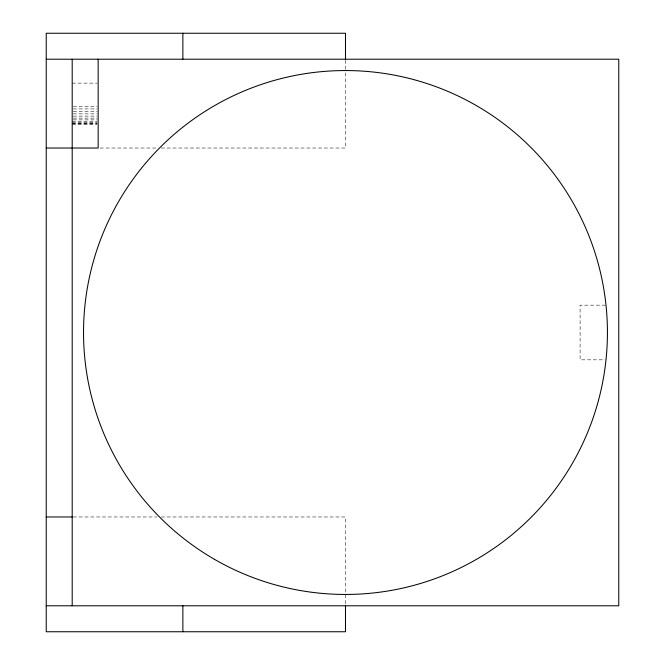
<?xml version="1.0" encoding="UTF-8"?>
<svg xmlns="http://www.w3.org/2000/svg" width="665" height="665" viewBox="0 0 665 665"><rect width="100%" height="100%" fill="white"/><g stroke="black" fill="none" stroke-linecap="round" stroke-linejoin="round"><path stroke-width="0.5" stroke-dasharray="3.33 2.49" d="M72.194 83.125L97.115 83.125M73.233 106.3L97.115 106.3M73.233 108.927L97.115 108.927M73.233 111.462L97.115 111.462M73.233 113.873L97.115 113.873M73.233 116.101L97.115 116.101M73.233 118.112L97.115 118.112M73.233 119.883L97.115 119.883M72.194 121.371L97.115 121.371M72.194 122.559L97.115 122.559M72.194 123.416L97.115 123.416M72.194 123.939L97.115 123.939M72.194 124.122L97.115 124.122M100.141 148.029L157.081 148.029M161.221 148.029L345.484 148.029L345.484 71.604M605.399 305.168L580.096 305.168L580.096 359.832L605.399 359.832M73.225 516.971L157.081 516.971M161.221 516.971L345.484 516.971L345.484 604.751M345.484 60.249L345.484 70.573"/><path stroke-width="1" d="M46.234 59.21L618.766 59.21L618.766 605.79L46.234 605.79M46.234 148.029L98.154 148.029L98.154 59.21M46.234 516.971L72.194 516.971M345.484 59.21L345.484 33.25L46.234 33.25L46.234 631.75L345.484 631.75L345.484 605.79M182.875 33.25L182.875 59.21M182.875 605.79L182.875 631.75M72.194 59.21L72.194 605.79M214.504 559.348A261.944 261.944 0 0 0 607.428 332.5A261.944 261.944 0 0 0 214.504 105.652A261.944 261.944 0 0 0 214.504 559.348"/></g></svg>
